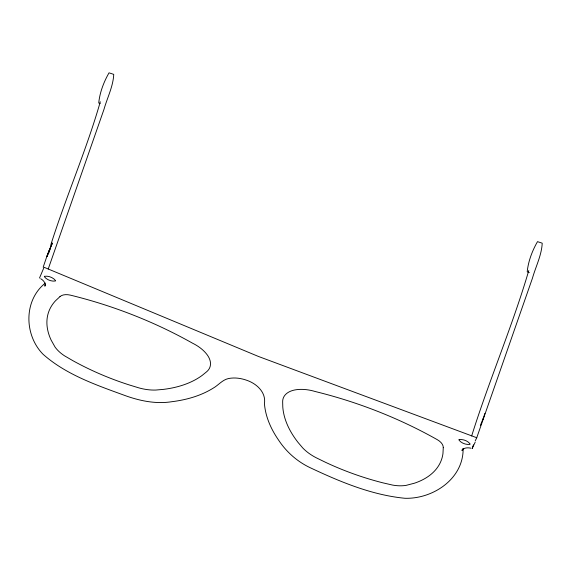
<?xml version="1.0" encoding="UTF-8"?>
<svg xmlns="http://www.w3.org/2000/svg" width="571" height="571" viewBox="0 0 571 571"><rect width="100%" height="100%" fill="white"/><g stroke="black" fill="none" stroke-linecap="round" stroke-linejoin="round"><path stroke-width="0.86" d="M47.422 255.58L48.935 250.676M48.578 252.825L48.571 253.424L50.719 247.514M50.426 246.979L50.412 247.586L51.897 243.888L51.882 244.495M483.045 419.25L484.886 413.404M483.38 417.972L480.354 425.495M484.543 414.953L484.558 414.346M463.124 448.471C463.623 478.741 433.046 499.133 404.953 498.283C372.007 495.078 340.644 482.038 310.924 468.056C297.776 462.01 286.535 452.218 278.591 440.12C271.111 429.299 265.465 416.851 264.43 403.611C266.2 392.62 257.078 384.069 247.586 380.586C241.512 378.309 234.867 377.245 228.45 378.552C222.276 379.886 218.372 385.275 213.054 388.237C200.614 395.931 186.239 399.914 171.814 401.713C156.304 404.175 140.594 401.056 125.963 395.881C97.106 385.332 66.393 374.969 43.068 354.27C24.125 335.091 23.475 300.31 45.366 283.088M43.182 267.178L46.965 256.072M471.653 435.987C489.069 380.436 512.43 326.191 528.775 270.568M50.84 244.773C65.979 196.781 86.521 149.93 100.303 101.759M39.499 278.07L44.074 267.278L258.406 356.44L476.742 437.736L532.45 278.198C535.712 266.664 541.665 255.18 542.214 243.175L537.511 241.647C532.272 250.683 528.211 261.432 527.211 271.803L529.31 272.631M48.228 269.005L103.972 109.389C107.241 97.855 113.186 86.371 113.743 74.373L109.04 72.838C103.794 81.874 99.732 92.623 98.74 102.994L100.132 103.544M45.395 284.715L44.881 286.192C46.108 283.038 43.182 280.154 40.684 278.698M462.474 449.034L461.953 450.505C463.723 447.514 467.835 447.521 470.839 448.171M473.445 444.838L472.16 448.528L475.193 442.161M475.222 440.919L476.742 437.736M47.115 255.651L47.093 256.515L52.225 242.946L47.115 255.651M443.267 447.657L442.968 453.481A84.694 50.776 19.2 0 1 414.41 483.209L406.081 485.379A31.041 18.607 19.2 0 1 392.748 485.114L382.991 482.866A192.72 115.542 19.2 0 1 325.249 462.175L316.234 457.778A37.679 22.59 19.2 0 1 302.744 447.95L298.105 442.489A109.582 65.694 19.2 0 1 282.788 406.987L282.659 401.87A27.158 16.281 19.2 0 1 296.199 389.722A31.826 19.079 19.2 0 1 315.221 391.52A294.236 176.403 19.2 0 1 437.329 439.699A11.805 7.08 19.2 0 1 443.267 447.657M44.502 276.307L44.345 276.699C46.729 279.804 51.568 281.667 55.416 281.003L55.573 280.611C53.196 277.506 48.357 275.643 44.502 276.307M459.127 439.599L458.92 439.97C461.197 443.167 466.093 444.909 469.94 444.374L470.154 444.002C467.877 440.812 462.981 439.063 459.127 439.599M59.948 296.642L55.473 300.817A84.694 50.776 19.2 0 0 51.126 340.08L55.073 347.097A31.041 18.607 19.2 0 0 64.402 355.754L72.881 360.686A192.72 115.542 19.2 0 0 128.96 384.847L138.66 387.816A37.679 22.59 19.2 0 0 155.776 390.05L163.335 389.393A109.582 65.694 19.2 0 0 202.32 375.283L206.509 371.871A27.158 16.281 19.2 0 0 207.009 354.577A31.826 19.079 19.2 0 0 192.555 343.2A294.236 176.403 19.2 0 0 70.397 295.143A11.805 7.08 19.2 0 0 59.948 296.642"/></g></svg>
